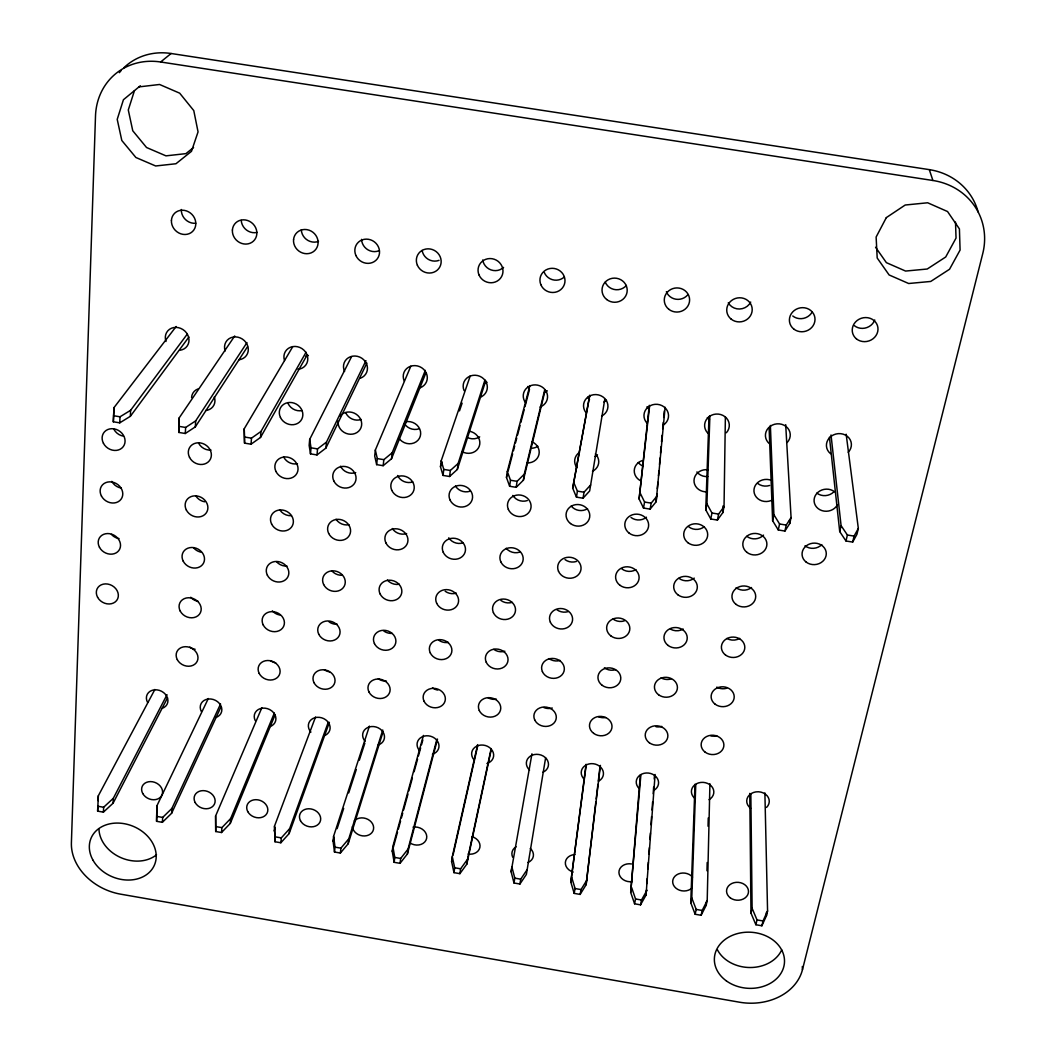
<?xml version="1.0" encoding="UTF-8"?>
<svg xmlns="http://www.w3.org/2000/svg" width="1056" height="1056" viewBox="0 0 1056 1056"><rect width="100%" height="100%" fill="white"/><g stroke="black" fill="none" stroke-linecap="round" stroke-linejoin="round"><path stroke-width="1.5" d="M220.915 707.058L171.613 813.292L162.386 822.32L156.578 821.317L156.895 805.834L208.309 698.518M156.578 821.317L156.895 805.834M708.998 416.513L705.751 509.81L710.767 518.984L717.407 520.067L722.845 512.596L722.951 506.022M722.845 512.596L724.033 506.642L725.38 416.777M694.993 784.265L690.756 902.748L695.152 914.258L701.118 915.288L706.147 905.401L706.226 902.101M706.979 870.764L707.177 862.514M708.048 826.228L708.246 817.978M706.147 905.401L707.203 900.583L709.922 783.763M705.751 509.81L706.926 503.87L709.883 415.932M690.756 902.748L691.786 897.93L695.759 784.674M167.508 697.831L113.084 803.207L103.422 812.143L97.627 811.14L97.825 806.243L103.633 807.246L113.309 798.323L167.02 694.703M188.866 337.062L130.35 416.315L119.764 422.836L113.322 421.793L113.995 407.616L176.154 326.502M98.142 800.633L98.34 795.749L154.876 689.476M113.995 407.616L113.322 421.793M103.422 812.143L103.633 807.246M119.764 422.836L120.014 416.79L130.614 410.309L187.242 334.145M113.084 803.207L113.309 798.323M130.35 416.315L130.614 410.309M97.627 811.14L98.34 795.749M234.709 335.98L179.005 418.163L178.834 432.445L185.288 433.501L195.32 426.875L247.474 346.764M178.834 432.445L179.005 418.163M162.386 822.32L162.677 817.423L171.904 808.421L220.559 703.969M185.288 433.501L185.645 427.456L195.677 420.882L246.972 342.606M171.613 813.292L171.904 808.421M195.32 426.875L195.677 420.882M640.358 775.012L630.696 892.399L634.59 903.804L640.543 904.834L646.048 895.039L646.391 890.142M646.853 883.595L647.196 878.698M647.882 868.89L648.344 862.356M648.925 854.185L649.387 847.651M649.955 839.48L650.417 832.946M650.998 824.776L651.565 816.605M652.027 810.071L652.608 801.9M653.176 793.729L653.638 787.182M654.218 779.011L654.443 775.751M646.048 895.039L655.103 774.484M261.848 707.744L215.622 815.945L215.714 831.521L221.536 832.524L230.3 823.403L275.18 714.635M292.552 347.015L244.24 428.762L244.556 443.137L251.038 444.193L260.502 437.461L307.164 354.948M215.714 831.521L215.622 815.945M244.556 443.137L244.24 428.762M221.536 832.524L221.905 827.64L230.683 818.532L274.336 713.077M251.038 444.193L251.486 438.161L260.964 431.468L306.042 352.268M230.3 823.403L230.683 818.532M260.502 437.461L260.964 431.468M630.696 892.399L640.834 775.368M649.295 405.319L639.104 498.986L643.5 508.042L650.113 509.124L656.146 501.745L656.872 493.654M657.307 488.783L657.888 482.302M658.469 475.82L658.904 470.963M659.485 464.482L660.066 458M660.502 453.13L661.082 446.648M661.518 441.791L662.099 435.31M662.68 428.828L663.26 422.347M663.696 417.476L664.277 410.995M656.146 501.745L665.122 407.286M329.393 722.344L289.159 833.54L280.856 842.767L275.009 841.751L274.52 826.082L315.533 716.998M351.582 356.611L309.685 439.388L309.144 445.368L310.49 453.869L316.998 454.925L325.895 448.087L366.868 363.092M275.009 841.751L274.52 826.082M310.49 453.869L311.045 447.836L309.685 439.388M280.856 842.767L281.318 837.883L289.634 828.683L328.192 722.41M316.998 454.925L317.552 448.892L326.462 442.108L365.944 360.664M289.159 833.54L289.634 828.683M325.895 448.087L326.462 442.108M383.183 731.452L348.203 843.718L340.362 853.037L334.488 852.02L333.076 841.117L333.604 836.26L369.415 726.119M410.797 366.247L375.342 450.041L374.695 456.02L376.649 464.627L383.17 465.696L391.512 458.753L425.951 372.689M639.104 498.986L649.546 406.468M334.488 852.02L335.029 847.15L333.604 836.26M376.649 464.627L377.309 458.608L375.342 450.041M340.362 853.037L340.903 848.153L348.757 838.873L382.747 730.013M383.17 465.696L383.843 459.664L392.185 452.773L425.33 370.352M348.203 843.718L348.757 838.873M391.512 458.753L392.185 452.773M586.067 764.293L570.821 882.077L574.2 893.389L580.14 894.419L586.12 884.717L595.808 802.151M596.191 798.904L597.907 784.344M598.29 781.097L599.993 766.524M586.12 884.717L600.415 765.402M437.501 739.134L407.418 853.921L400.039 863.333L394.152 862.316L392.251 851.308L392.858 846.463L423.416 735.425M485.734 380.754L457.34 469.445L449.579 476.494L443.032 475.424L440.471 466.712L441.223 460.733L470.224 375.923M394.152 862.316L394.772 857.446L392.858 846.463M443.032 475.424L443.784 469.418L441.223 460.733M400.039 863.333L400.66 858.462L408.052 849.077L436.854 739.372M449.579 476.494L450.344 470.474L458.119 463.478L484.981 379.909M407.418 853.921L408.052 849.077M457.34 469.445L458.119 463.478M570.821 882.077L586.238 764.663M491.172 749.892L466.818 864.151L459.888 873.668L453.988 872.639L451.598 861.538L452.285 856.693L477.616 744.612M545.094 390.377L523.393 480.176L516.199 487.331L509.626 486.262L506.471 477.431L507.316 471.464L529.848 385.638M453.988 872.639L454.687 867.781L452.285 856.693M509.626 486.262L510.497 480.256L507.316 471.464M459.888 873.668L460.601 868.798L467.518 859.32L491.159 748.559M516.199 487.331L517.07 481.325L524.264 474.21L544.751 389.677M466.818 864.151L467.518 859.32M523.393 480.176L524.264 474.21M514.008 883.001L511.117 871.794L511.896 866.963L514.8 878.143L514.008 883.001L519.922 884.017L526.376 874.421L545.622 757.786M604.771 399.287L589.657 490.948L583.044 498.208L576.457 497.138L572.682 488.189L589.697 395.221M576.457 497.138L577.421 491.132L573.632 482.222M519.922 884.017L520.714 879.173L527.182 869.59M583.044 498.208L584.021 492.202L590.634 484.994M511.117 871.794L531.96 753.812M574.2 893.389L575.071 888.545L571.679 877.259M643.5 508.042L644.582 502.049L640.16 493.033M580.14 894.419L581.024 889.574L587.004 879.899M650.113 509.124L651.196 503.131L657.228 495.805M572.682 488.189L589.71 395.855M634.59 903.804L635.54 898.973L631.646 887.581M710.767 518.984L711.955 513.005L706.926 503.87M640.543 904.834L641.507 900.002L647.011 890.221M717.407 520.067L718.595 514.087L724.033 506.642M785.69 424.657L791.076 517.532L789.769 523.459L784.925 531.049L778.272 529.967L772.622 520.674L773.903 514.734L770.378 425.436M695.152 914.258L696.194 909.427L691.786 897.93M778.272 529.967L779.566 523.987L773.903 514.734M701.118 915.288L702.174 910.457L707.203 900.583M784.925 531.049L786.232 525.07L791.076 517.532M451.598 861.538L452.324 858.317M453.05 855.109L477.682 745.945M764.887 792.911L767.567 910.985L766.432 915.776L761.878 925.782L755.885 924.739L750.988 913.123L752.11 908.318L750.842 793.795M846.16 434.214L858.33 528.449L856.918 534.376L852.667 542.071L845.988 540.989L839.718 531.577L841.091 525.65L831.019 434.966M755.885 924.739L757.02 919.921L752.11 908.318M845.988 540.989L847.387 535.009L841.091 525.65M761.878 925.782L763.026 920.951L767.567 910.985M852.667 542.071L854.08 536.105L858.33 528.449M171.112 53.5L160.644 61.987A66.092 59.44 50.1 0 0 95.502 116.002L71.399 842.873A52.945 42.029 22.8 0 0 120.701 894.181L739.53 1002.21A54.014 43.177 3.7 0 0 802.454 969.712L982.753 253.572A67.148 61.921 -25.3 0 0 932.91 180.484L929.293 169.633L171.112 53.5A64.918 58.542 50.7 0 0 123.71 67.914M506.471 477.431L507.289 474.289M508.108 471.148L512.635 453.856M513.454 450.714L514.694 445.988M515.513 442.847L516.74 438.134M517.572 434.993L520.04 425.555M520.859 422.413L524.146 409.834M524.977 406.692L529.492 389.4M392.251 851.308L397.492 832.22M398.363 829.039L400.554 821.093M401.425 817.912L402.732 813.133M403.603 809.952L407.972 794.059M408.844 790.878L412.342 778.153M414.084 771.791L417.582 759.066M418.453 755.885L420.644 747.938M421.516 744.757L422.822 739.979M134.455 90.644L128.291 109.982L132.766 130.772L146.546 147.51L165.964 155.852L185.922 153.635L193.565 147.51M333.076 841.117L334.092 838.002M337.115 828.67L343.675 808.447M348.718 792.898L356.281 769.56M359.317 760.228L364.861 743.12M440.471 466.712L442.055 462.053M459.479 410.89L462.119 403.141M274.085 830.94L275.233 827.864M140.329 85.787L123.433 99.726L117.216 119.368L121.81 140.488L135.881 157.489L155.654 165.977L175.956 163.746L191.479 151.325L198.053 131.894L193.776 110.59L179.692 93.179L159.562 84.48L138.93 86.896M160.644 61.987L932.91 180.484M113.573 415.734L120.014 416.79M179.177 426.4L185.645 427.456M245.005 437.105L251.486 438.161M311.045 447.836L317.552 448.892M377.309 458.608L383.843 459.664M443.784 469.418L450.344 470.474M510.497 480.256L517.07 481.325M577.421 491.132L584.021 492.202M644.582 502.049L651.196 503.131M711.955 513.005L718.595 514.087M779.566 523.987L786.232 525.07M847.387 535.009L854.08 536.105M156.856 816.42L162.677 817.423M216.071 826.637L221.905 827.64M275.458 836.88L281.318 837.883M335.029 847.15L340.903 848.153M394.772 857.446L400.66 858.462M454.687 867.781L460.601 868.798M514.8 878.143L520.714 879.173M575.071 888.545L581.024 889.574M635.54 898.973L641.507 900.002M696.194 909.427L702.174 910.457M757.02 919.921L763.026 920.951M875.569 247.249L886.38 262.654L905.573 271.062L927.234 269.016L945.701 257.004L956.036 238.088L955.508 222.077M829.435 437.197L839.718 531.577M789.584 520.186L789.769 523.459M802.309 966.517L802.454 969.712M769.111 427.667L772.622 520.674M766.366 912.49L766.432 915.776M749.773 793.399L750.988 913.123M119.354 72.666A64.918 58.542 50.7 0 1 121.031 70.699M929.293 169.633A65.947 60.931 -26.2 0 1 978.146 212.018M156.512 854.806A33.898 27.073 22.9 0 1 120.424 857.432A33.898 27.073 22.9 0 1 98.947 828.828M781.73 949.898A34.571 27.799 3.6 0 1 750.064 967.52A34.571 27.799 3.6 0 1 717.367 949.7M308.392 355.45A12.038 10.982 32.6 0 1 305.474 356.11M487.027 382.285A11.986 11.18 19.7 0 1 484.348 383.645M547.272 390.799A11.999 11.22 13.9 0 1 544.738 392.515M529.346 389.057A11.999 11.22 13.9 0 1 527.802 386.47M606.5 400.277A12.025 11.233 7.9 0 1 603.926 401.993M589.538 399.696A12.025 11.233 7.9 0 1 587.651 397.267M648.859 409.2A12.078 11.246 2.3 0 1 646.998 406.771M709.487 419.72A12.144 11.233 -2.6 0 1 707.348 417.569M874.764 319.981A12.738 11.774 -17.6 0 1 854.37 325.684M812.315 311.744A12.632 11.814 -14.7 0 1 792.752 315.995M750.71 302.069A12.527 11.867 -10.4 0 1 739.583 309.012A12.527 11.867 -10.4 0 1 728.284 302.742M687.575 295.046A12.448 11.893 -4.1 0 1 666.362 291.707M626.393 285.424A12.382 11.893 4.9 0 1 605.246 282.097M564.353 276.949A12.342 11.88 15.5 0 1 544.315 272.527M503.567 267.392A12.342 11.827 25.2 0 1 482.737 259.948M257.083 232.399A12.514 11.458 42.7 0 1 241.243 220.44M378.682 250.853A12.408 11.656 37.1 0 1 361.574 239.356M318.503 241.375A12.461 11.563 40.4 0 1 301.316 229.878M195.743 223.252A12.566 11.352 44.3 0 1 181.342 209.51M439.045 260.344A12.368 11.748 32.3 0 1 422.136 250.43M123.46 436.168A11.774 10.217 34.4 0 1 113.929 429.317M121.229 488.07A11.59 9.966 32.4 0 1 111.817 481.364M119.051 538.6A11.405 9.728 30.7 0 1 111.421 534.389M201.406 552.235A11.378 9.821 27.8 0 1 193.816 548.038M198.211 601.379A11.207 9.57 26.4 0 1 190.714 597.26M195.109 649.268A11.062 9.332 25.2 0 1 189.829 647.104M204.692 501.785A11.537 10.072 29.5 0 1 196.086 496.307M211.002 450.08A11.722 10.322 31.4 0 1 198.594 443.111M833.87 491.792A12.118 10.89 -7.1 0 1 816.829 493.099M769.626 485.47A12.038 10.916 -4 0 1 757.838 483.556M707.731 476.56A11.959 10.93 -0.3 0 1 696.907 471.953M642.998 466.105A11.906 10.943 4 0 1 638.246 462.475M597.472 454.78A11.867 10.93 8.7 0 1 594.95 456.443M537.9 446.266A11.84 10.903 13.5 0 1 530.693 448.232M479.688 436.854A11.814 10.877 18.3 0 1 466.699 437.131M419.047 428.802A11.827 10.824 22.7 0 1 404.369 423.588M361.205 419.456A11.84 10.771 26.6 0 1 345.827 412.962M302.161 410.533A11.854 10.705 29.8 0 1 288.143 403.643M821.806 544.619A11.933 10.613 -4.8 0 1 805.002 545.833M763.528 535.128A11.854 10.626 -1.9 0 1 746.843 536.356M704.378 526.64A11.788 10.639 1.5 0 1 688.842 526.904M646.457 517.202A11.735 10.639 5.2 0 1 631 517.466M587.519 508.675A11.695 10.639 9.2 0 1 571.217 506.022M527.327 500.57A11.669 10.613 13.3 0 1 512.846 495.436M469.946 491.225A11.656 10.586 17.4 0 1 455.479 486.09M412.751 481.906A11.656 10.534 21.2 0 1 397.584 475.517M355.7 472.6A11.669 10.481 24.6 0 1 340.534 466.224M297.462 463.716A11.682 10.428 27.7 0 1 283.642 456.958M751.529 587.532A11.682 10.349 -0.2 0 1 736.138 587.717M694.254 578.12A11.629 10.362 2.8 0 1 678.929 578.318M635.936 569.593A11.576 10.362 6.1 0 1 621.892 568.946M576.378 561.462A11.537 10.349 9.6 0 1 565.013 559.601M519.631 552.143A11.51 10.322 13.1 0 1 506.194 548.275M463.043 542.85A11.497 10.296 16.6 0 1 448.76 537.808M406.613 533.57A11.497 10.256 20 0 1 392.33 528.528M348.982 524.7A11.497 10.217 23.1 0 1 336.059 519.288M291.443 515.684A11.51 10.164 25.9 0 1 279.946 510.074M739.702 638.392A11.524 10.085 1.1 0 1 726.898 638.484M683.206 629.046A11.471 10.085 3.9 0 1 670.481 629.138M624.268 620.902A11.418 10.085 6.8 0 1 613.021 619.04M568.128 611.609A11.392 10.072 9.9 0 1 556.921 609.761M512.147 602.342A11.365 10.058 13 0 1 500.966 600.494M456.311 593.102A11.352 10.032 16.1 0 1 445.17 591.254M399.3 584.232A11.339 9.992 19.1 0 1 387.407 580.074M342.342 575.243A11.339 9.953 21.9 0 1 331.901 570.887M287.008 566.069A11.352 9.9 24.4 0 1 276.553 561.726M726.726 688.248A11.365 9.821 2.2 0 1 716.747 687.139M671.035 678.955A11.312 9.821 4.7 0 1 661.082 677.86M615.49 669.689A11.273 9.821 7.4 0 1 604.388 667.828M560.089 660.436A11.233 9.808 10.1 0 1 549.028 658.601M504.847 651.222A11.22 9.794 12.9 0 1 493.825 649.387M448.417 642.378A11.194 9.768 15.6 0 1 438.768 640.2M392.066 633.389A11.194 9.728 18.3 0 1 383.856 631.039M337.3 624.254A11.194 9.689 20.9 0 1 329.102 621.905M279.84 615.001A11.194 9.649 23.2 0 1 272.369 610.883M716.707 735.636A11.207 9.57 3.2 0 1 710.939 735.966M661.742 726.409A11.167 9.57 5.4 0 1 656.014 726.739M605.563 717.512A11.128 9.57 7.8 0 1 598.448 716.734M552.262 708.008A11.088 9.557 10.3 0 1 543.827 707.546M496.412 699.164A11.075 9.544 12.8 0 1 488.044 697.765M437.791 690.056A11.048 9.517 15.3 0 1 432.524 687.878M386.443 681.094A11.048 9.491 17.7 0 1 378.338 678.784M329.564 671.867A11.035 9.451 20 0 1 324.298 669.702M275.669 662.812A11.048 9.412 22.2 0 1 270.402 660.634M166.003 341.497A12.329 10.956 37.1 0 1 173.659 327.584A12.329 10.956 37.1 0 1 188.628 337.26A12.329 10.956 37.1 0 1 179.599 350.288M225.166 350.988A12.289 11.048 34.9 0 1 233.072 337.088A12.289 11.048 34.9 0 1 247.975 346.777A12.289 11.048 34.9 0 1 238.709 359.792M284.5 360.518A12.25 11.128 32.2 0 1 292.657 346.632A12.25 11.128 32.2 0 1 307.494 356.308A12.25 11.128 32.2 0 1 297.99 369.31M344.573 371.474A12.223 11.207 28.8 0 1 350.473 356.73A12.223 11.207 28.8 0 1 366.379 363.475A12.223 11.207 28.8 0 1 360.439 378.193M404.25 381.044A12.197 11.273 24.5 0 1 410.401 366.326A12.197 11.273 24.5 0 1 426.294 373.072A12.197 11.273 24.5 0 1 420.103 387.776M464.112 390.654A12.197 11.339 19.5 0 1 470.514 375.949A12.197 11.339 19.5 0 1 486.394 382.694A12.197 11.339 19.5 0 1 479.939 397.386M525.716 402.917A12.21 11.378 13.9 0 1 528.911 386.443A12.21 11.378 13.9 0 1 546.216 391.433A12.21 11.378 13.9 0 1 539.972 407.035M585.908 412.579A12.236 11.392 8.1 0 1 588.918 396.383A12.236 11.392 8.1 0 1 606.184 400.264A12.236 11.392 8.1 0 1 601.59 416.104M647.315 423.456A12.289 11.405 2.7 0 1 648.239 406.982A12.289 11.405 2.7 0 1 665.927 408.712A12.289 11.405 2.7 0 1 663.379 425.027M708.998 434.174A12.355 11.392 -2.1 0 1 707.52 418.123A12.355 11.392 -2.1 0 1 724.944 416.684A12.355 11.392 -2.1 0 1 726.37 432.749M769.705 443.929A12.434 11.365 -6.1 0 1 768.464 427.878A12.434 11.365 -6.1 0 1 785.994 426.452A12.434 11.365 -6.1 0 1 787.195 442.504M830.597 453.71A12.527 11.339 -9.3 0 1 829.594 437.672A12.527 11.339 -9.3 0 1 847.242 436.26A12.527 11.339 -9.3 0 1 848.206 452.298M750.644 808.249A11.286 9.425 2.1 0 1 749.443 794.93A11.286 9.425 2.1 0 1 765.362 794.125A11.286 9.425 2.1 0 1 766.524 807.444M695.416 798.877A11.233 9.438 4.1 0 1 694.676 784.951A11.233 9.438 4.1 0 1 711.229 785.915A11.233 9.438 4.1 0 1 709.038 799.669M639.289 788.674A11.194 9.438 6.2 0 1 640.094 775.051A11.194 9.438 6.2 0 1 656.185 776.86A11.194 9.438 6.2 0 1 653.902 790.324M584.351 779.354A11.154 9.425 8.3 0 1 584.958 765.719A11.154 9.425 8.3 0 1 600.983 767.514A11.154 9.425 8.3 0 1 598.924 780.991M529.571 770.062A11.128 9.412 10.5 0 1 530.35 756.149A11.128 9.412 10.5 0 1 546.533 758.894A11.128 9.412 10.5 0 1 542.85 772.306M473.959 759.792A11.101 9.398 12.8 0 1 476.665 746.196A11.101 9.398 12.8 0 1 492.4 750.697A11.101 9.398 12.8 0 1 486.922 763.501M419.456 750.539A11.088 9.372 15 0 1 421.951 736.93A11.088 9.372 15 0 1 437.672 741.431A11.088 9.372 15 0 1 432.406 754.248M365.112 741.325A11.075 9.346 17.2 0 1 367.396 727.69A11.075 9.346 17.2 0 1 383.104 732.178A11.075 9.346 17.2 0 1 378.048 745.021M310.913 732.125A11.062 9.306 19.3 0 1 312.985 718.476A11.062 9.306 19.3 0 1 328.667 722.964A11.062 9.306 19.3 0 1 323.836 735.821M255.314 720.733A11.075 9.266 21.3 0 1 260.344 708.616A11.075 9.266 21.3 0 1 274.837 714.542A11.075 9.266 21.3 0 1 269.768 726.647M201.379 711.586A11.075 9.227 23.1 0 1 206.21 699.455A11.075 9.227 23.1 0 1 220.717 705.382A11.075 9.227 23.1 0 1 215.846 717.499M147.589 702.464A11.088 9.174 24.9 0 1 152.222 690.307A11.088 9.174 24.9 0 1 166.742 696.234A11.088 9.174 24.9 0 1 162.083 708.365M691.984 888.017A10.943 8.963 5.3 0 1 675.88 888.122A10.943 8.963 5.3 0 1 676.553 874.922A10.943 8.963 5.3 0 1 692.538 877.1M632.346 881.602A10.903 8.963 7.1 0 1 618.935 872.678A10.903 8.963 7.1 0 1 631.514 863.953M573.223 872.045A10.877 8.95 8.9 0 1 565.369 862.29A10.877 8.95 8.9 0 1 574.9 854.555M530.297 848.456A10.837 8.936 10.8 0 1 527.987 862.488M512.688 857.195A10.837 8.936 10.8 0 1 516.107 846.82M471.953 836.656A10.824 8.923 12.7 0 1 479.846 847.572A10.824 8.923 12.7 0 1 467.993 854.014M413.054 827.165A10.798 8.91 14.6 0 1 426.611 838.424A10.798 8.91 14.6 0 1 409.768 842.794M354.328 820.921A10.784 8.884 16.4 0 1 371.408 822.149A10.784 8.884 16.4 0 1 366.854 835.652A10.784 8.884 16.4 0 1 352.387 826.663M214.315 396.937A12.104 10.732 33.4 0 1 205.59 410.52M191.558 397.544A12.104 10.732 33.4 0 1 197.987 388.938M837.355 504.926A12.316 11.048 -6.6 0 1 819.892 509.744A12.316 11.048 -6.6 0 1 816.499 493.812A12.316 11.048 -6.6 0 1 834.544 491.753M773.032 499.554A12.236 11.062 -3.5 0 1 753.971 491.383A12.236 11.062 -3.5 0 1 771.514 480.44M707.216 491.792A12.17 11.075 0.1 0 1 694.016 480.256A12.17 11.075 0.1 0 1 708.299 469.841M641.375 481.127A12.118 11.088 4.3 0 1 634.247 470.593A12.118 11.088 4.3 0 1 642.048 460.654M595.36 453.922A12.065 11.075 8.8 0 1 592.495 471.293M577.025 467.808A12.065 11.075 8.8 0 1 579.506 452.351M531.854 441.738A12.038 11.048 13.6 0 1 538.969 454.463A12.038 11.048 13.6 0 1 527.142 462.911M469.366 431.257A12.025 11.022 18.2 0 1 479.252 446.239A12.025 11.022 18.2 0 1 462.053 451.598M405.425 421.806A12.025 10.969 22.5 0 1 419.852 429.264A12.025 10.969 22.5 0 1 414.084 442.926A12.025 10.969 22.5 0 1 398.666 437.804M340.204 415.998A12.038 10.903 26.3 0 1 359.568 417.49A12.038 10.903 26.3 0 1 352.876 434.082A12.038 10.903 26.3 0 1 338.078 421.238M886.327 217.615L876.124 237.032L877.193 257.994L889.112 274.956L908.662 283.51L930.732 281.45L949.542 269.254L960.089 250.061L959.416 228.914L947.549 211.543L927.656 202.778L905.203 205.022L886.327 217.615M93.06 860.297A34.412 27.311 22.8 0 0 150.916 870.685A34.412 27.311 22.8 0 0 124.357 823.706A34.412 27.311 22.8 0 0 93.06 860.297M726.383 980.905A35.099 28.063 3.7 0 0 783.856 966.478A35.099 28.063 3.7 0 0 738.052 933.438A35.099 28.063 3.7 0 0 726.383 980.905M142.758 793.544A10.798 8.738 23.1 0 0 160.921 796.712A10.798 8.738 23.1 0 0 152.618 781.783A10.798 8.738 23.1 0 0 142.758 793.544M856.442 338.884A12.976 11.959 -16.9 0 0 877.708 331.637A12.976 11.959 -16.9 0 0 861.181 318.318A12.976 11.959 -16.9 0 0 856.442 338.884M793.716 328.997A12.857 11.999 -13.9 0 0 814.757 321.724A12.857 11.999 -13.9 0 0 798.125 308.418A12.857 11.999 -13.9 0 0 793.716 328.997M731.174 319.136A12.751 12.038 -9.5 0 0 751.991 311.85A12.751 12.038 -9.5 0 0 735.253 298.531A12.751 12.038 -9.5 0 0 731.174 319.136M668.831 309.302A12.672 12.065 -3.2 0 0 689.423 302.003A12.672 12.065 -3.2 0 0 672.58 288.684A12.672 12.065 -3.2 0 0 668.831 309.302M606.672 299.508A12.606 12.078 5.4 0 0 627.053 292.182A12.606 12.078 5.4 0 0 610.104 278.876A12.606 12.078 5.4 0 0 606.672 299.508M540.83 284.645A12.566 12.052 15.5 0 0 562.307 288.09A12.566 12.052 15.5 0 0 554.255 268.475A12.566 12.052 15.5 0 0 540.83 284.645M730.382 897.93A10.996 8.963 3.6 0 0 748.321 893.152A10.996 8.963 3.6 0 0 733.88 882.737A10.996 8.963 3.6 0 0 730.382 897.93M479.002 274.916A12.566 11.999 24.7 0 0 500.425 278.335A12.566 11.999 24.7 0 0 492.122 258.72A12.566 11.999 24.7 0 0 479.002 274.916M232.399 230.01A12.738 11.629 42 0 0 249.982 243.302A12.738 11.629 42 0 0 251.473 222.552A12.738 11.629 42 0 0 232.399 230.01M300.458 820.657A10.784 8.844 18.2 0 0 318.767 823.852A10.784 8.844 18.2 0 0 310.992 808.949A10.784 8.844 18.2 0 0 300.458 820.657M195.188 802.56A10.784 8.778 21.6 0 0 213.391 805.728A10.784 8.778 21.6 0 0 205.26 790.812A10.784 8.778 21.6 0 0 195.188 802.56M355.925 255.526A12.632 11.827 36.4 0 0 377.216 258.931A12.632 11.827 36.4 0 0 368.425 239.29A12.632 11.827 36.4 0 0 355.925 255.526M293.555 239.633A12.672 11.735 39.7 0 0 311.032 252.925A12.672 11.735 39.7 0 0 312.84 232.201A12.672 11.735 39.7 0 0 293.555 239.633M247.751 811.602A10.784 8.818 19.9 0 0 266.006 814.77A10.784 8.818 19.9 0 0 258.06 799.867A10.784 8.818 19.9 0 0 247.751 811.602M171.428 220.414A12.791 11.524 43.7 0 0 189.103 233.706A12.791 11.524 43.7 0 0 190.291 212.942A12.791 11.524 43.7 0 0 171.428 220.414M417.371 265.201A12.593 11.92 31.6 0 0 438.728 268.62A12.593 11.92 31.6 0 0 430.175 248.992A12.593 11.92 31.6 0 0 417.371 265.201M103.435 443.296A11.972 10.336 34.1 0 0 123.301 446.582A11.972 10.336 34.1 0 0 114.061 428.868A11.972 10.336 34.1 0 0 103.435 443.296M101.429 496.003A11.774 10.085 32.1 0 0 121.031 499.277A11.774 10.085 32.1 0 0 111.91 482.011A11.774 10.085 32.1 0 0 101.429 496.003M99.475 547.312A11.603 9.834 30.4 0 0 118.813 550.572A11.603 9.834 30.4 0 0 109.811 533.729A11.603 9.834 30.4 0 0 99.475 547.312M97.588 597.274A11.431 9.596 28.9 0 0 116.662 600.494A11.431 9.596 28.9 0 0 107.765 584.06A11.431 9.596 28.9 0 0 97.588 597.274M183.242 561.211A11.563 9.926 27.6 0 0 202.66 564.472A11.563 9.926 27.6 0 0 193.948 547.655A11.563 9.926 27.6 0 0 183.242 561.211M180.233 611.081A11.392 9.676 26.2 0 0 199.386 614.328A11.392 9.676 26.2 0 0 190.78 597.92A11.392 9.676 26.2 0 0 180.233 611.081M177.302 659.657A11.233 9.438 25.1 0 0 196.205 662.878A11.233 9.438 25.1 0 0 187.704 646.866A11.233 9.438 25.1 0 0 177.302 659.657M186.331 509.982A11.735 10.19 29.2 0 0 206.012 513.269A11.735 10.19 29.2 0 0 197.195 496.016A11.735 10.19 29.2 0 0 186.331 509.982M189.512 457.34A11.92 10.454 31.1 0 0 209.458 460.654A11.92 10.454 31.1 0 0 200.534 442.952A11.92 10.454 31.1 0 0 189.512 457.34M280.434 417.437A12.065 10.837 29.5 0 0 300.762 420.763A12.065 10.837 29.5 0 0 292.05 402.626A12.065 10.837 29.5 0 0 280.434 417.437M806.124 562.056A12.131 10.758 -4.4 0 0 826.043 555.839A12.131 10.758 -4.4 0 0 810.348 543.721A12.131 10.758 -4.4 0 0 806.124 562.056M746.962 552.38A12.052 10.771 -1.5 0 0 766.682 546.163A12.052 10.771 -1.5 0 0 750.895 534.046A12.052 10.771 -1.5 0 0 746.962 552.38M687.971 542.744A11.999 10.784 1.8 0 0 707.507 536.501A11.999 10.784 1.8 0 0 691.614 524.383A11.999 10.784 1.8 0 0 687.971 542.744M629.152 533.135A11.946 10.784 5.4 0 0 648.49 526.878A11.946 10.784 5.4 0 0 632.504 514.76A11.946 10.784 5.4 0 0 629.152 533.135M570.517 523.552A11.893 10.771 9.3 0 0 589.657 517.282A11.893 10.771 9.3 0 0 573.566 505.151A11.893 10.771 9.3 0 0 570.517 523.552M508.345 509.401A11.867 10.745 13.3 0 0 528.62 512.754A11.867 10.745 13.3 0 0 520.872 495.132A11.867 10.745 13.3 0 0 508.345 509.401M449.988 499.871A11.854 10.718 17.3 0 0 470.21 503.224A11.854 10.718 17.3 0 0 462.251 485.575A11.854 10.718 17.3 0 0 449.988 499.871M391.816 490.38A11.854 10.666 21 0 0 411.972 493.72A11.854 10.666 21 0 0 403.788 476.058A11.854 10.666 21 0 0 391.816 490.38M333.802 480.902A11.854 10.613 24.4 0 0 353.905 484.229A11.854 10.613 24.4 0 0 345.51 466.567A11.854 10.613 24.4 0 0 333.802 480.902M275.959 471.464A11.88 10.56 27.4 0 0 295.997 474.778A11.88 10.56 27.4 0 0 287.39 457.103A11.88 10.56 27.4 0 0 275.959 471.464M736.072 604.388A11.88 10.481 0.1 0 0 755.502 598.396A11.88 10.481 0.1 0 0 739.9 586.555A11.88 10.481 0.1 0 0 736.072 604.388M677.912 594.805A11.827 10.494 3 0 0 697.145 588.799A11.827 10.494 3 0 0 681.45 576.946A11.827 10.494 3 0 0 677.912 594.805M619.925 585.262A11.774 10.494 6.3 0 0 638.959 579.229A11.774 10.494 6.3 0 0 623.172 567.376A11.774 10.494 6.3 0 0 619.925 585.262M558.492 571.243A11.735 10.481 9.7 0 0 578.53 574.596A11.735 10.481 9.7 0 0 571.085 557.41A11.735 10.481 9.7 0 0 558.492 571.243M500.782 561.752A11.708 10.454 13.1 0 0 520.766 565.079A11.708 10.454 13.1 0 0 513.11 547.892A11.708 10.454 13.1 0 0 500.782 561.752M443.243 552.275A11.695 10.428 16.6 0 0 463.175 555.601A11.695 10.428 16.6 0 0 455.294 538.402A11.695 10.428 16.6 0 0 443.243 552.275M385.862 542.824A11.682 10.388 19.9 0 0 405.742 546.15A11.682 10.388 19.9 0 0 397.65 528.937A11.682 10.388 19.9 0 0 385.862 542.824M328.654 533.412A11.695 10.336 22.9 0 0 348.467 536.725A11.695 10.336 22.9 0 0 340.177 519.499A11.695 10.336 22.9 0 0 328.654 533.412M271.603 524.027A11.708 10.283 25.7 0 0 291.364 527.314A11.708 10.283 25.7 0 0 282.863 510.088A11.708 10.283 25.7 0 0 271.603 524.027M725.485 654.984A11.708 10.204 1.4 0 0 744.612 649.216A11.708 10.204 1.4 0 0 729.208 637.626A11.708 10.204 1.4 0 0 725.485 654.984M668.131 645.467A11.656 10.217 4.1 0 0 687.073 639.672A11.656 10.217 4.1 0 0 671.576 628.082A11.656 10.217 4.1 0 0 668.131 645.467M610.936 635.963A11.616 10.204 6.9 0 0 629.693 630.155A11.616 10.204 6.9 0 0 614.104 618.565A11.616 10.204 6.9 0 0 610.936 635.963M550.334 622.116A11.576 10.19 10 0 0 570.108 625.442A11.576 10.19 10 0 0 562.729 608.692A11.576 10.19 10 0 0 550.334 622.116M493.416 612.678A11.55 10.177 13 0 0 513.137 615.991A11.55 10.177 13 0 0 505.547 599.227A11.55 10.177 13 0 0 493.416 612.678M436.656 603.253A11.537 10.151 16 0 0 456.324 606.566A11.537 10.151 16 0 0 448.523 589.789A11.537 10.151 16 0 0 436.656 603.253M380.068 593.868A11.524 10.111 19 0 0 399.67 597.168A11.524 10.111 19 0 0 391.67 580.378A11.524 10.111 19 0 0 380.068 593.868M323.638 584.509A11.524 10.072 21.7 0 0 343.187 587.796A11.524 10.072 21.7 0 0 334.976 570.992A11.524 10.072 21.7 0 0 323.638 584.509M267.353 575.164A11.537 10.019 24.3 0 0 286.849 578.45A11.537 10.019 24.3 0 0 278.441 561.634A11.537 10.019 24.3 0 0 267.353 575.164M715.189 704.233A11.55 9.94 2.4 0 0 734.026 698.663A11.55 9.94 2.4 0 0 718.806 687.324A11.55 9.94 2.4 0 0 715.189 704.233M658.601 694.769A11.497 9.94 4.9 0 0 677.266 689.185A11.497 9.94 4.9 0 0 661.954 677.846A11.497 9.94 4.9 0 0 658.601 694.769M602.184 685.331A11.458 9.94 7.5 0 0 620.664 679.721A11.458 9.94 7.5 0 0 605.273 668.395A11.458 9.94 7.5 0 0 602.184 685.331M542.401 671.629A11.418 9.926 10.2 0 0 561.911 674.942A11.418 9.926 10.2 0 0 554.585 658.601A11.418 9.926 10.2 0 0 542.401 671.629M486.248 662.244A11.392 9.9 12.9 0 0 505.705 665.544A11.392 9.9 12.9 0 0 498.181 649.189A11.392 9.9 12.9 0 0 486.248 662.244M430.267 652.885A11.378 9.874 15.6 0 0 449.658 656.172A11.378 9.874 15.6 0 0 441.936 639.804A11.378 9.874 15.6 0 0 430.267 652.885M374.431 643.553A11.365 9.847 18.2 0 0 393.769 646.826A11.365 9.847 18.2 0 0 385.849 630.458A11.365 9.847 18.2 0 0 374.431 643.553M318.754 634.247A11.365 9.808 20.7 0 0 338.039 637.507A11.365 9.808 20.7 0 0 329.921 621.126A11.365 9.808 20.7 0 0 318.754 634.247M263.221 624.967A11.378 9.755 23.1 0 0 282.467 628.214A11.378 9.755 23.1 0 0 274.151 611.82A11.378 9.755 23.1 0 0 263.221 624.967M705.144 752.162A11.392 9.689 3.3 0 0 723.716 746.803A11.392 9.689 3.3 0 0 708.668 735.715A11.392 9.689 3.3 0 0 705.144 752.162M649.334 742.764A11.339 9.676 5.6 0 0 667.722 737.378A11.339 9.676 5.6 0 0 652.595 726.29A11.339 9.676 5.6 0 0 649.334 742.764M593.67 733.379A11.299 9.676 7.9 0 0 611.886 727.98A11.299 9.676 7.9 0 0 596.666 716.892A11.299 9.676 7.9 0 0 593.67 733.379M534.679 719.849A11.273 9.662 10.4 0 0 553.925 723.122A11.273 9.662 10.4 0 0 546.665 707.19A11.273 9.662 10.4 0 0 534.679 719.849M479.279 710.516A11.246 9.649 12.8 0 0 498.472 713.79A11.246 9.649 12.8 0 0 491.027 697.831A11.246 9.649 12.8 0 0 479.279 710.516M424.037 701.21A11.233 9.623 15.3 0 0 443.177 704.471A11.233 9.623 15.3 0 0 435.534 688.512A11.233 9.623 15.3 0 0 424.037 701.21M368.94 691.931A11.22 9.583 17.7 0 0 388.027 695.191A11.22 9.583 17.7 0 0 380.186 679.206A11.22 9.583 17.7 0 0 368.94 691.931M314.002 682.678A11.22 9.557 19.9 0 0 333.036 685.925A11.22 9.557 19.9 0 0 324.997 669.94A11.22 9.557 19.9 0 0 314.002 682.678M259.208 673.451A11.22 9.504 22.1 0 0 278.19 676.685A11.22 9.504 22.1 0 0 269.966 660.686A11.22 9.504 22.1 0 0 259.208 673.451"/></g></svg>
